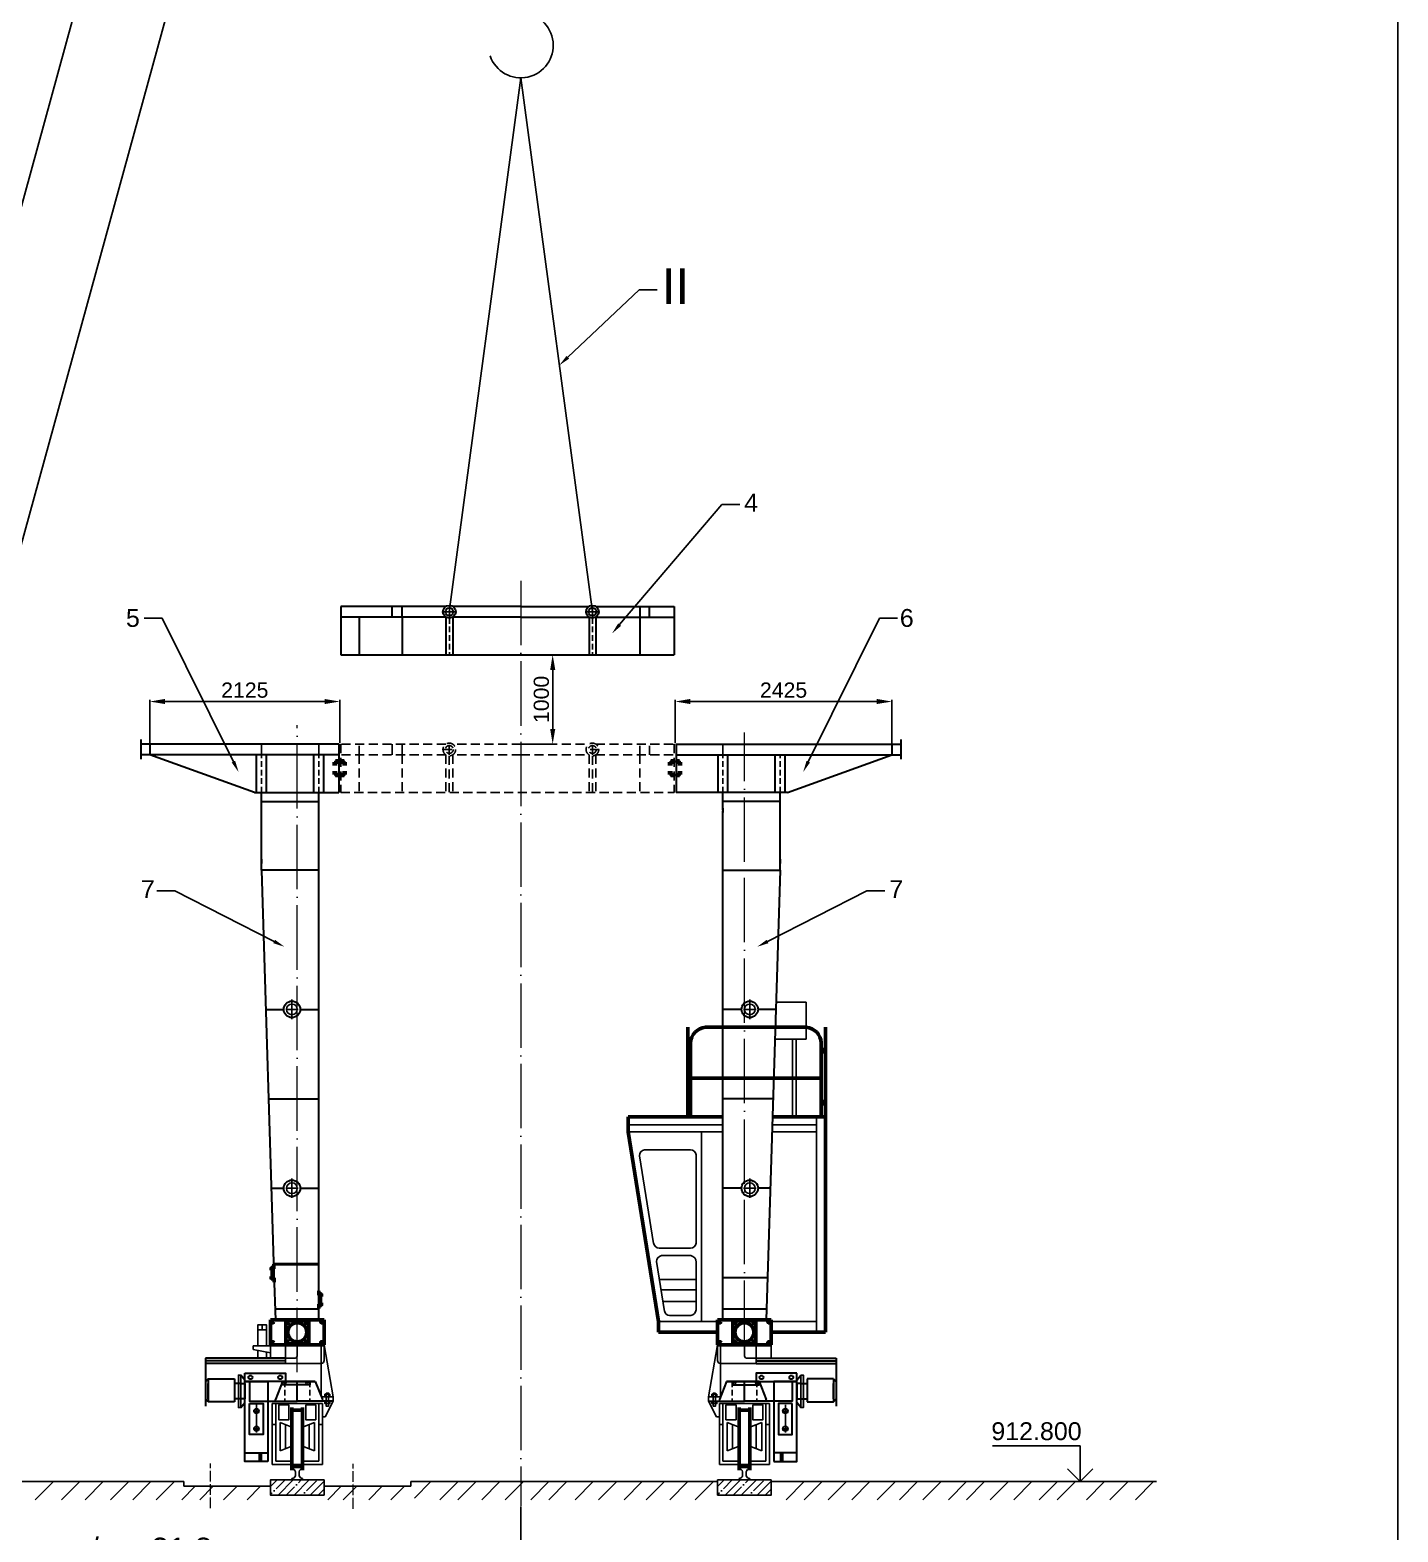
# Model space of a CAD drawing. Header units: millimetres. Extents: x 155577 to 993706, y -295114 to -113927.
# Drawn here: x 729608 to 744904, y -273683 to -256891 of the extents above; entities that cross this region are included whole.
import ezdxf
from ezdxf import colors
from ezdxf.entities.mleader import LeaderData, LeaderLine
from ezdxf.math import Vec2, Vec3

# ---------------------------------------------------------------- set-up
doc = ezdxf.new("R2010")
doc.units = ezdxf.units.MM
for name, pattern in [('ACAD_ISO04W100', [30, 24, -3, 0, -3]), ('штриховая', [19.05, 12.7, -6.35]), ('штриховая2', [9.525, 6.35, -3.175])]:
    doc.linetypes.add(name, pattern=pattern)
doc.layers.add('ось', color=160, linetype='Continuous', lineweight=15)
doc.layers.add('размер', color=84, linetype='Continuous', lineweight=18)
doc.styles.get("Standard").update_dxf_attribs({"font": 'arial.ttf'})
doc.dimstyles.new('ISO-25', dxfattribs={"dimtxt": 170, "dimasz": 170, "dimexe": 20, "dimexo": 10, "dimgap": 40, "dimtad": 1, "dimtxsty": 'Standard', "dimcen": 2.5, "dimadec": 0, "dimazin": 0, "dimtfac": 1, "dimtmove": 0, "dimatfit": 3, "dimfxl": 0, "dimarcsym": 0})

# ---------------------------------------------------------------- blocks, each defined once
blk = doc.blocks.new('стрела ДЭК -50 30 м')
for p, q in [((307292, 19005), (312744, 48506)), ((311398, 46721), (307108, 23514))]:
    blk.add_line(p, q)
blk = doc.blocks.new('A4')
blk.add_line((839385.34, -1948.12), (839385.34, -2235.12))
blk = doc.blocks.new('*D62')
at = {"layer": 'Defpoints', "color": 0, "transparency": 16777216}
for p in [(725096, -273101), (735096, -273390), (725096, -274103)]:
    blk.add_point(p, dxfattribs=at)
at = {"layer": 'размер', "color": 0, "lineweight": -2, "transparency": 16777216}
for p, q in [((725096, -273111), (725096, -274123)), ((735096, -273400), (735096, -274123)), ((734871, -274103), (725321, -274103))]:
    blk.add_line(p, q, dxfattribs=at)
at = {"layer": 'размер', "color": 0, "transparency": 16777216}
for points in [[(725321, -274065), (725321, -274140), (725096, -274103)], [(734871, -274065), (734871, -274140), (735096, -274103)]]:
    blk.add_solid(points, dxfattribs=at)
at = {"layer": 'размер', "color": 0, "transparency": 16777216, "insert": (730096, -273874), "char_height": 170, "attachment_point": 5}
blk.add_mtext('{\\H1.4706x;R=10.0 м    г/п = 21.8 т}', dxfattribs=at)
blk = doc.blocks.new('*D93')
at = {"layer": 'Defpoints', "color": 0, "transparency": 16777216}
for p in [(736821, -264399), (736821, -264875), (739246, -264875)]:
    blk.add_point(p, dxfattribs=at)
at = {"layer": 'размер', "color": 0, "lineweight": -2, "transparency": 16777216}
for p, q in [((736821, -264865), (736821, -264379)), ((739076, -264399), (736991, -264399)), ((739246, -264865), (739246, -264379))]:
    blk.add_line(p, q, dxfattribs=at)
at = {"layer": 'размер', "color": 0, "transparency": 16777216}
for points in [[(736991, -264370), (736991, -264427), (736821, -264399)], [(739076, -264370), (739076, -264427), (739246, -264399)]]:
    blk.add_solid(points, dxfattribs=at)
at = {"layer": 'размер', "color": 0, "transparency": 16777216, "insert": (738034, -264272), "char_height": 170, "attachment_point": 5}
blk.add_mtext('2425', dxfattribs=at)
blk = doc.blocks.new('*D94')
at = {"layer": 'Defpoints', "color": 0, "transparency": 16777216}
for p in [(733071, -264399), (730946, -264875), (733071, -264875)]:
    blk.add_point(p, dxfattribs=at)
at = {"layer": 'размер', "color": 0, "lineweight": -2, "transparency": 16777216}
for p, q in [((730946, -264865), (730946, -264379)), ((731116, -264399), (732901, -264399)), ((733071, -264865), (733071, -264379))]:
    blk.add_line(p, q, dxfattribs=at)
at = {"layer": 'размер', "color": 0, "transparency": 16777216}
for points in [[(731116, -264370), (731116, -264427), (730946, -264399)], [(732901, -264370), (732901, -264427), (733071, -264399)]]:
    blk.add_solid(points, dxfattribs=at)
at = {"layer": 'размер', "color": 0, "transparency": 16777216, "insert": (732009, -264272), "char_height": 170, "attachment_point": 5}
blk.add_mtext('2125', dxfattribs=at)
blk = doc.blocks.new('*D95')
at = {"layer": 'Defpoints', "color": 0, "transparency": 16777216}
for p in [(735096, -263875), (735452, -263875), (735096, -264875)]:
    blk.add_point(p, dxfattribs=at)
at = {"layer": 'размер', "color": 0, "lineweight": -2, "transparency": 16777216}
for p, q in [((735106, -263875), (735472, -263875)), ((735452, -264705), (735452, -264045)), ((735106, -264875), (735472, -264875))]:
    blk.add_line(p, q, dxfattribs=at)
at = {"layer": 'размер', "color": 0, "transparency": 16777216}
for points in [[(735424, -264045), (735481, -264045), (735452, -263875)], [(735424, -264705), (735481, -264705), (735452, -264875)]]:
    blk.add_solid(points, dxfattribs=at)
at = {"layer": 'размер', "color": 0, "transparency": 16777216, "insert": (735326, -264375), "char_height": 170, "attachment_point": 5, "rotation": 90}
blk.add_mtext('1000', dxfattribs=at)
blk = doc.blocks.new('М1')
at = {"lineweight": 30}
for p, q in [((547916, -35398), (546739, -35398)), ((546739, -35398), (546739, -35938)), ((547315, -35518), (547315, -35398)), ((547425, -35518), (547425, -35398)), ((548754, -35398), (547992, -35398)), ((548754, -35398), (549516, -35398)), ((549592, -35398), (550469, -35398)), ((550083, -35398), (550083, -35938)), ((550192, -35518), (550192, -35398)), ((550469, -35398), (550469, -35938)), ((547916, -35518), (546739, -35518)), ((546944, -35518), (546944, -35938)), ((547425, -35518), (547425, -35938)), ((547916, -35518), (547916, -35938)), ((548754, -35518), (547992, -35518)), ((548754, -35518), (547992, -35518)), ((547992, -35518), (547992, -35938)), ((548754, -35518), (549516, -35518)), ((548754, -35518), (549516, -35518)), ((549516, -35518), (549516, -35938)), ((549592, -35518), (550469, -35518)), ((549592, -35518), (549592, -35938)), ((546739, -35938), (550469, -35938)), ((547992, -35938), (547992, -35938))]:
    blk.add_line(p, q, dxfattribs=at)
for p, q in [((547954, -35526), (547954, -35395)), ((547879, -35458), (548029, -35458)), ((549629, -35458), (549479, -35458))]:
    blk.add_line(p, q)
at = {"linetype": 'штриховая2', "ltscale": 10}
for p, q in [((547954, -35529), (547954, -35938)), ((549554, -35529), (549554, -35938))]:
    blk.add_line(p, q, dxfattribs=at)
at = {"lineweight": 30}
for centre, radius in [((547954, -35458), 70.9), ((547954, -35458), 43.5), ((549554, -35458), 70.9), ((549554, -35458), 43.5)]:
    blk.add_circle(centre, radius, dxfattribs=at)
blk = doc.blocks.new('ГАК ДЭКа')
blk.add_line((284780, 30287), (284780, 29857))
blk.add_circle((284780, 30387), 100)
blk.add_arc((284780, 29494), 363, 198.8478, 90)

msp = doc.modelspace()

# ---------------------------------------------------------------- hatches: boundary and pattern name
for points in [[(731937.125, -272292.165), (731966.605, -272292.165), (731966.605, -271929.269), (731937.125, -271929.269)], [(738255.33, -271929.269), (738225.85, -271929.269), (738225.85, -272292.165), (738255.33, -272292.165)]]:
    msp.add_hatch(color=256).paths.add_polyline_path(points)
h = msp.add_hatch()
h.set_pattern_fill('ANSI35', color=256, scale=20, style=0)
h.set_pattern_definition([(45, (467444.1, 2942.89), (-89.80256, 89.80256), []), (45, (467533.91, 2942.89), (-89.80256, 89.80256), [158.75, -31.75, 0, -31.75])])
h.paths.add_polyline_path([(732296.227, -273100.717), (732296.227, -273270.717), (732896.227, -273270.717), (732896.227, -273100.717)])
h = msp.add_hatch()
h.set_pattern_fill('ANSI35', color=256, scale=20, style=0)
h.set_pattern_definition([(45, (472444.1, 2942.89), (-89.80256, 89.80256), []), (45, (472533.91, 2942.89), (-89.80256, 89.80256), [158.75, -31.75, 0, -31.75])])
h.paths.add_polyline_path([(737296.227, -273100.717), (737296.227, -273270.717), (737896.227, -273270.717), (737896.227, -273100.717)])

# ---------------------------------------------------------------- linework, layer by layer
for p, q in [((735096.227, -257425.871), (734296.227, -263394.717)), ((735096.227, -257425.871), (735896.227, -263394.717)), ((735896.227, -263462.807), (735896.227, -263326.627)), ((732196.227, -264994.717), (732196.227, -264874.717)), ((732836.227, -264994.717), (732836.227, -264874.717)), ((733657.776, -264994.717), (733657.776, -264874.717)), ((733767.542, -264994.717), (733767.542, -264874.717)), ((737356.227, -264994.717), (737356.227, -264874.717)), ((733016.227, -265074.717), (733016.227, -265064.717)), ((733016.227, -265064.717), (733016.227, -265074.717)), ((733036.227, -265064.717), (733016.227, -265064.717)), ((733036.227, -265074.717), (733016.227, -265074.717)), ((733101.227, -265064.717), (733041.227, -265064.717)), ((733041.227, -265074.717), (733101.227, -265074.717)), ((733106.227, -265064.717), (733126.227, -265064.717)), ((733106.227, -265074.717), (733126.227, -265074.717)), ((733126.227, -265074.717), (733126.227, -265064.717)), ((733126.227, -265064.717), (733126.227, -265074.717)), ((736766.227, -265074.717), (736766.227, -265064.717)), ((736766.227, -265064.717), (736766.227, -265074.717)), ((736786.227, -265064.717), (736766.227, -265064.717)), ((736786.227, -265074.717), (736766.227, -265074.717)), ((736851.227, -265064.717), (736791.227, -265064.717)), ((736791.227, -265074.717), (736851.227, -265074.717)), ((736856.227, -265064.717), (736876.227, -265064.717)), ((736856.227, -265074.717), (736876.227, -265074.717)), ((736876.227, -265074.717), (736876.227, -265064.717)), ((736876.227, -265064.717), (736876.227, -265074.717)), ((733016.227, -265224.717), (733016.227, -265214.717)), ((733016.227, -265214.717), (733016.227, -265224.717)), ((733036.227, -265214.717), (733016.227, -265214.717)), ((733036.227, -265224.717), (733016.227, -265224.717)), ((733101.227, -265214.717), (733041.227, -265214.717)), ((733041.227, -265224.717), (733101.227, -265224.717)), ((733106.227, -265214.717), (733126.227, -265214.717)), ((733106.227, -265224.717), (733126.227, -265224.717)), ((733126.227, -265224.717), (733126.227, -265214.717)), ((733126.227, -265214.717), (733126.227, -265224.717)), ((736766.227, -265224.717), (736766.227, -265214.717)), ((736766.227, -265214.717), (736766.227, -265224.717)), ((736786.227, -265214.717), (736766.227, -265214.717)), ((736786.227, -265224.717), (736766.227, -265224.717)), ((736851.227, -265214.717), (736791.227, -265214.717)), ((736791.227, -265224.717), (736851.227, -265224.717)), ((736856.227, -265214.717), (736876.227, -265214.717)), ((736856.227, -265224.717), (736876.227, -265224.717)), ((736876.227, -265224.717), (736876.227, -265214.717)), ((736876.227, -265214.717), (736876.227, -265224.717)), ((732136.227, -265414.717), (732256.227, -265414.717)), ((732536.252, -267732.009), (732536.252, -267949.425)), ((732536.252, -267732.009), (732536.252, -267949.425)), ((737656.252, -267732.009), (737656.252, -267949.425)), ((737656.252, -267732.009), (737656.252, -267949.425)), ((738287.132, -267760.717), (737950.601, -267760.717)), ((738287.132, -268174.589), (738287.132, -267760.717)), ((732466.498, -267840.717), (732606.007, -267840.717)), ((737586.498, -267840.717), (737726.007, -267840.717)), ((737937.808, -268174.589), (738287.132, -268174.589)), ((738134.187, -268174.589), (738134.187, -269040.717)), ((738174.105, -268174.589), (738174.105, -269040.717)), ((736296.227, -269130.717), (737356.227, -269130.717)), ((737903.615, -269130.717), (738403.093, -269130.717)), ((738403.093, -271450.717), (738403.093, -269040.717)), ((736296.227, -269210.717), (737356.227, -269210.717)), ((737356.227, -269210.717), (737116.227, -269210.717)), ((737116.227, -269210.717), (737116.227, -271330.717)), ((738403.093, -269210.717), (737901.142, -269210.717)), ((736580.863, -270456.675), (736423.662, -269476.484)), ((736479.171, -269409.781), (736992.145, -269409.781)), ((737055.695, -269467.855), (737055.695, -270452.638)), ((732466.473, -269840.717), (732605.981, -269840.717)), ((732536.227, -269732.009), (732536.227, -269949.425)), ((737586.473, -269840.717), (737725.981, -269840.717)), ((737656.227, -269732.009), (737656.227, -269949.425)), ((736579.763, -270449.816), (736580.863, -270456.675)), ((736643.313, -270510.717), (736993.026, -270510.717)), ((736613.577, -270660.657), (736702.86, -271217.366)), ((736669.085, -270593.954), (736995.956, -270593.954)), ((737055.695, -270656.017), (737055.695, -271200.735)), ((732315.365, -270715.811), (732305.365, -270715.811)), ((732305.365, -270715.811), (732315.365, -270715.811)), ((732305.365, -270735.811), (732305.365, -270715.811)), ((732305.365, -270740.811), (732305.365, -270840.811)), ((732305.365, -270740.811), (732315.365, -270740.811)), ((732305.365, -270845.811), (732305.365, -270865.811)), ((732315.365, -270735.811), (732315.365, -270715.811)), ((732315.365, -270840.811), (732315.365, -270740.811)), ((732315.365, -270865.811), (732315.365, -270845.811)), ((732305.365, -270865.811), (732315.365, -270865.811)), ((732866.227, -271010.717), (732856.227, -271010.717)), ((732856.227, -271010.717), (732856.227, -271030.717)), ((732866.227, -271030.717), (732866.227, -271010.717)), ((736645.492, -270859.661), (737055.695, -270859.661)), ((736663.9, -270974.436), (737055.695, -270974.436)), ((732856.227, -271035.717), (732856.227, -271135.717)), ((732856.227, -271140.717), (732856.227, -271160.717)), ((732856.227, -271160.717), (732866.227, -271160.717)), ((732866.227, -271160.717), (732856.227, -271160.717)), ((732866.227, -271135.717), (732866.227, -271035.717)), ((732866.227, -271140.717), (732866.227, -271160.717)), ((736684.834, -271104.964), (737055.695, -271104.964)), ((736636.227, -271330.717), (737296.227, -271330.717)), ((736757.118, -271262.799), (736995.956, -271262.799)), ((738403.093, -271330.717), (737896.227, -271330.717)), ((732155.111, -271424), (732250.657, -271424)), ((732202.884, -271367.207), (732202.884, -271424)), ((732296.227, -271600.717), (732103.248, -271600.717)), ((732103.248, -271600.717), (732103.248, -271643.945)), ((732103.248, -271643.945), (732296.227, -271680.355)), ((732296.227, -271590.717), (732296.227, -271740.717)), ((732464.278, -271800.717), (732464.278, -271590.717)), ((732596.227, -271590.717), (732596.227, -271716.044)), ((732864.227, -272170.717), (732864.227, -271590.717)), ((732996.227, -272170.717), (732896.227, -271590.717)), ((732896.227, -271590.717), (732896.227, -271765.451)), ((737196.227, -272170.717), (737296.227, -271590.717)), ((737296.227, -271590.717), (737296.227, -271765.451)), ((737328.227, -272170.717), (737328.227, -271590.717)), ((737596.227, -271590.717), (737596.227, -271716.044)), ((737728.177, -271800.717), (737728.177, -271590.717)), ((737896.227, -271590.717), (737896.227, -271740.717)), ((732464.278, -271740.717), (732561.194, -271740.717)), ((732464.278, -271800.717), (732868.363, -271800.717)), ((737728.177, -271800.717), (737324.091, -271800.717)), ((737728.177, -271740.717), (737631.261, -271740.717)), ((732864.227, -272170.717), (732996.227, -272170.717)), ((732996.227, -272220.717), (732996.227, -272170.717)), ((737328.227, -272170.717), (737196.227, -272170.717)), ((737196.227, -272220.717), (737196.227, -272170.717)), ((732102.128, -272331.684), (732174.886, -272331.684)), ((732138.681, -272262.72), (732138.681, -272572.604)), ((732316.227, -272220.717), (732596.227, -272220.717)), ((732316.227, -272930.717), (732316.227, -272247.795)), ((732316.227, -272247.795), (732596.227, -272247.795)), ((732356.227, -272247.795), (732356.227, -272890.717)), ((732536.227, -272320.717), (732536.227, -272950.717)), ((732876.227, -272247.795), (732596.227, -272247.795)), ((732836.227, -272247.795), (732836.227, -272890.717)), ((732876.227, -272220.717), (732876.227, -272200.717)), ((732876.227, -272220.717), (732876.227, -272200.717)), ((732876.227, -272930.717), (732876.227, -272247.795)), ((732996.227, -272220.717), (732908.863, -272397.795)), ((737196.227, -272220.717), (737283.591, -272397.795)), ((737316.227, -272220.717), (737316.227, -272200.717)), ((737316.227, -272220.717), (737316.227, -272200.717)), ((737316.227, -272930.717), (737316.227, -272247.795)), ((737316.227, -272247.795), (737596.227, -272247.795)), ((737356.227, -272247.795), (737356.227, -272890.717)), ((737876.227, -272220.717), (737596.227, -272220.717)), ((737876.227, -272247.795), (737596.227, -272247.795)), ((737656.227, -272320.717), (737656.227, -272950.717)), ((737836.227, -272247.795), (737836.227, -272890.717)), ((737876.227, -272930.717), (737876.227, -272247.795)), ((738090.326, -272331.684), (738017.568, -272331.684)), ((738053.774, -272262.72), (738053.774, -272572.604)), ((732102.128, -272528.686), (732174.886, -272528.686)), ((732316.227, -272480.794), (732356.227, -272480.794)), ((732536.227, -272510.642), (732403.148, -272459.098)), ((732403.148, -272459.098), (732403.148, -272777.191)), ((732463.741, -272482.567), (732463.741, -272753.723)), ((732656.227, -272510.642), (732789.306, -272459.098)), ((732656.227, -272510.642), (732656.227, -272725.647)), ((732728.714, -272482.567), (732728.714, -272753.723)), ((732789.306, -272459.098), (732789.306, -272777.191)), ((732876.227, -272480.794), (732836.227, -272480.794)), ((732908.863, -272397.795), (732876.227, -272397.795)), ((737283.591, -272397.795), (737316.227, -272397.795)), ((737316.227, -272480.794), (737356.227, -272480.794)), ((737536.227, -272510.642), (737403.148, -272459.098)), ((737403.148, -272459.098), (737403.148, -272777.191)), ((737463.741, -272482.567), (737463.741, -272753.723)), ((737536.227, -272510.642), (737536.227, -272725.647)), ((737656.227, -272510.642), (737789.306, -272459.098)), ((737728.714, -272482.567), (737728.714, -272753.723)), ((737789.306, -272459.098), (737789.306, -272777.191)), ((737876.227, -272480.794), (737836.227, -272480.794)), ((738090.326, -272528.686), (738017.568, -272528.686)), ((732536.227, -272725.647), (732403.148, -272777.191)), ((732656.227, -272725.647), (732789.306, -272777.191)), ((737536.227, -272725.647), (737403.148, -272777.191)), ((737656.227, -272725.647), (737789.306, -272777.191)), ((741351.372, -272720.717), (740368.596, -272720.717)), ((741351.372, -273120.717), (741351.372, -272720.717)), ((732316.227, -272930.717), (732876.227, -272930.717)), ((732356.227, -272890.717), (732536.227, -272890.717)), ((732536.227, -272950.717), (732536.227, -272973.111)), ((732576.227, -273010.767), (732576.227, -273056.578)), ((732616.227, -273010.767), (732616.227, -273056.578)), ((732656.227, -272890.717), (732836.227, -272890.717)), ((732656.227, -272950.717), (732656.227, -272973.111)), ((737876.227, -272930.717), (737316.227, -272930.717)), ((737536.227, -272890.717), (737356.227, -272890.717)), ((737536.227, -272950.717), (737536.227, -272973.111)), ((737576.227, -273010.767), (737576.227, -273056.578)), ((737616.227, -273010.767), (737616.227, -273056.578)), ((737836.227, -272890.717), (737656.227, -272890.717)), ((737656.227, -272950.717), (737656.227, -272973.111)), ((741351.372, -273120.717), (741209.951, -272979.296)), ((741351.372, -273120.717), (741492.793, -272979.296)), ((731327.227, -273120.717), (717960.154, -273120.717)), ((729666.46, -273324.364), (729870.107, -273120.717)), ((729960.901, -273324.364), (730164.547, -273120.717)), ((730223.533, -273324.364), (730427.18, -273120.717)), ((730508.678, -273324.364), (730712.325, -273120.717)), ((730508.678, -273324.364), (730712.325, -273120.717)), ((730508.678, -273324.364), (730712.325, -273120.717)), ((730756.301, -273324.364), (730959.947, -273120.717)), ((731018.933, -273324.364), (731222.58, -273120.717)), ((731304.078, -273324.364), (731455.725, -273172.717)), ((731327.227, -273172.717), (731327.227, -273120.717)), ((732296.227, -273172.717), (731327.227, -273172.717)), ((731505.244, -273324.364), (731656.891, -273172.717)), ((731505.244, -273324.364), (731656.891, -273172.717)), ((731772.285, -273324.364), (731923.931, -273172.717)), ((732034.917, -273324.364), (732186.564, -273172.717)), ((732536.227, -273085.717), (732536.227, -273100.717)), ((732536.227, -273100.717), (732656.227, -273100.717)), ((732656.227, -273085.717), (732656.227, -273100.717)), ((732896.227, -273172.717), (733865.227, -273172.717)), ((732936.332, -273324.364), (733087.979, -273172.717)), ((733110.323, -273324.364), (733261.97, -273172.717)), ((733395.468, -273324.364), (733547.115, -273172.717)), ((733395.468, -273324.364), (733547.115, -273172.717)), ((733395.468, -273324.364), (733547.115, -273172.717)), ((733643.091, -273324.364), (733794.738, -273172.717)), ((733865.227, -273172.717), (733865.227, -273120.717)), ((733865.227, -273120.717), (737296.227, -273120.717)), ((733905.723, -273304.364), (734089.37, -273120.717)), ((734190.868, -273324.364), (734394.515, -273120.717)), ((734392.034, -273324.364), (734595.681, -273120.717)), ((734392.034, -273324.364), (734595.681, -273120.717)), ((734659.075, -273324.364), (734862.722, -273120.717)), ((734921.708, -273324.364), (735125.354, -273120.717)), ((735206.852, -273324.364), (735410.499, -273120.717)), ((735408.018, -273324.364), (735611.665, -273120.717)), ((735408.018, -273324.364), (735611.665, -273120.717)), ((735702.526, -273324.364), (735906.173, -273120.717)), ((735965.159, -273324.364), (736168.805, -273120.717)), ((736250.303, -273324.364), (736453.95, -273120.717)), ((736250.303, -273324.364), (736453.95, -273120.717)), ((736250.303, -273324.364), (736453.95, -273120.717)), ((736497.926, -273324.364), (736701.573, -273120.717)), ((736760.559, -273324.364), (736964.205, -273120.717)), ((737045.703, -273324.364), (737249.35, -273120.717)), ((737536.227, -273085.717), (737536.227, -273100.717)), ((737656.227, -273100.717), (737536.227, -273100.717)), ((737656.227, -273085.717), (737656.227, -273100.717)), ((742204.801, -273120.717), (737896.227, -273120.717)), ((738061.687, -273324.364), (738265.334, -273120.717)), ((738262.853, -273324.364), (738466.5, -273120.717)), ((738262.853, -273324.364), (738466.5, -273120.717)), ((738533.992, -273324.364), (738737.638, -273120.717)), ((738796.624, -273324.364), (739000.271, -273120.717)), ((739081.769, -273324.364), (739285.415, -273120.717)), ((739081.769, -273324.364), (739285.415, -273120.717)), ((739081.769, -273324.364), (739285.415, -273120.717)), ((739329.392, -273324.364), (739533.038, -273120.717)), ((739592.024, -273324.364), (739795.671, -273120.717)), ((739877.169, -273324.364), (740080.815, -273120.717)), ((740078.335, -273324.364), (740281.981, -273120.717)), ((740078.335, -273324.364), (740281.981, -273120.717)), ((740345.376, -273324.364), (740549.022, -273120.717)), ((740608.008, -273324.364), (740811.655, -273120.717)), ((740893.153, -273324.364), (741096.799, -273120.717)), ((741094.319, -273324.364), (741297.965, -273120.717)), ((741094.319, -273324.364), (741297.965, -273120.717)), ((741420.782, -273324.364), (741624.429, -273120.717)), ((741683.414, -273324.364), (741887.061, -273120.717)), ((741968.559, -273324.364), (742172.206, -273120.717)), ((741968.559, -273324.364), (742172.206, -273120.717)), ((741968.559, -273324.364), (742172.206, -273120.717))]:
    msp.add_line(p, q)
at = {"lineweight": 30}
for p, q in [((735858.378, -263874.717), (735858.378, -263874.717)), ((730848.227, -264824.717), (730848.227, -265044.717)), ((733061.227, -264874.717), (730848.227, -264874.717)), ((730946.227, -264874.717), (730946.227, -264994.717)), ((733061.227, -264874.717), (733061.227, -265414.717)), ((736831.227, -264874.717), (739344.227, -264874.717)), ((736831.227, -264874.717), (736831.227, -265414.717)), ((739246.227, -264874.717), (739246.227, -264994.717)), ((739344.227, -264824.717), (739344.227, -265044.717)), ((733061.227, -264994.717), (730848.227, -264994.717)), ((732116.227, -265414.717), (730946.227, -264994.717)), ((732141.227, -265414.717), (732141.227, -264994.717)), ((732251.227, -265414.717), (732251.227, -264994.717)), ((732781.227, -265414.717), (732781.227, -264994.717)), ((732891.227, -265414.717), (732891.227, -264994.717)), ((736831.227, -264994.717), (739344.227, -264994.717)), ((737301.227, -265414.717), (737301.227, -264994.717)), ((737411.227, -265414.717), (737411.227, -264994.717)), ((737941.227, -265414.717), (737941.227, -264994.717)), ((738051.227, -265414.717), (738051.227, -264994.717)), ((738076.227, -265414.717), (739246.227, -264994.717)), ((732116.227, -265414.717), (732376.227, -265414.717)), ((732196.227, -266179.717), (732196.227, -265414.717)), ((732251.227, -265414.717), (733061.227, -265414.717)), ((732836.227, -265609.717), (732836.227, -265414.717)), ((737941.227, -265414.717), (736831.227, -265414.717)), ((737356.227, -265609.717), (737356.227, -265414.717)), ((738076.227, -265414.717), (737816.227, -265414.717)), ((737996.227, -266179.717), (737996.227, -265414.717)), ((732196.227, -265514.717), (732376.227, -265514.717)), ((732196.227, -265514.717), (732836.227, -265514.717)), ((732836.227, -271080.717), (732836.227, -265619.717)), ((737996.227, -265514.717), (737356.227, -265514.717)), ((737356.227, -271310.717), (737356.227, -265619.717)), ((737996.227, -265514.717), (737816.227, -265514.717)), ((732196.227, -266284.717), (732196.227, -266189.717)), ((732836.227, -266284.717), (732196.227, -266284.717)), ((732376.227, -266284.717), (732196.227, -266284.717)), ((732196.227, -266284.717), (732335.365, -270785.811)), ((737356.227, -266284.717), (737996.227, -266284.717)), ((737996.227, -266284.717), (737840.864, -271310.717)), ((737996.227, -266284.717), (737996.227, -266189.717)), ((732244.326, -267840.717), (732444.058, -267840.717)), ((732628.422, -267840.717), (732836.227, -267840.717)), ((737564.033, -267840.717), (737356.227, -267840.717)), ((737948.128, -267840.717), (737748.397, -267840.717)), ((732275.238, -268840.717), (732376.227, -268840.717)), ((732275.238, -268840.717), (732836.227, -268840.717)), ((732275.238, -268840.717), (732376.227, -268840.717)), ((732275.238, -268840.717), (732836.227, -268840.717)), ((737716.227, -268840.717), (737356.227, -268840.717)), ((737716.227, -268840.717), (737356.227, -268840.717)), ((737917.216, -268840.717), (737596.227, -268840.717)), ((737917.216, -268840.717), (737596.227, -268840.717)), ((732306.15, -269840.717), (732444.058, -269840.717)), ((732306.15, -269840.717), (732444.058, -269840.717)), ((732628.422, -269840.717), (732836.227, -269840.717)), ((732628.422, -269840.717), (732836.227, -269840.717)), ((737564.033, -269840.717), (737356.227, -269840.717)), ((737564.033, -269840.717), (737356.227, -269840.717)), ((737886.305, -269840.717), (737748.397, -269840.717)), ((737886.305, -269840.717), (737748.397, -269840.717)), ((732335.674, -270795.811), (732351.59, -271310.717)), ((732376.227, -270690.717), (732476.227, -270690.717)), ((737855.393, -270840.717), (737356.227, -270840.717)), ((732836.227, -271310.717), (732836.227, -271090.717)), ((732836.227, -271190.717), (732347.881, -271190.717)), ((732836.227, -271190.717), (732347.881, -271190.717)), ((737844.573, -271190.717), (737356.227, -271190.717)), ((732464.278, -271740.717), (731569.227, -271740.717)), ((731569.227, -271740.717), (731569.227, -272278.733)), ((732464.278, -271770.717), (731569.227, -271770.717)), ((732464.278, -271800.717), (731569.227, -271800.717)), ((737728.177, -271740.717), (738623.227, -271740.717)), ((737728.177, -271770.717), (738623.227, -271770.717)), ((737728.177, -271800.717), (738623.227, -271800.717)), ((738623.227, -271740.717), (738623.227, -272278.733)), ((731599.337, -271971.775), (731569.227, -272005.043)), ((731599.337, -271971.775), (731599.337, -272226.691)), ((731599.337, -271971.775), (731894.085, -271971.775)), ((731599.337, -272196.565), (731599.337, -272024.87)), ((731599.337, -272024.87), (731599.337, -272057.481)), ((731894.085, -271971.775), (731894.085, -272226.691)), ((731966.605, -272024.87), (731894.085, -272024.87)), ((732011.134, -271986.666), (731966.605, -271929.269)), ((732431.721, -272000.717), (732351.721, -272200.717)), ((732431.721, -272000.717), (732796.227, -272000.717)), ((732796.227, -272000.717), (732596.227, -272000.717)), ((732796.227, -272000.717), (732876.227, -272200.717)), ((737396.227, -272000.717), (737316.227, -272200.717)), ((737396.227, -272000.717), (737596.227, -272000.717)), ((737760.733, -272000.717), (737396.227, -272000.717)), ((737760.733, -272000.717), (737840.733, -272200.717)), ((738181.321, -271986.666), (738225.85, -271929.269)), ((738225.85, -272024.87), (738298.37, -272024.87)), ((738593.117, -271971.775), (738298.37, -271971.775)), ((738298.37, -271971.775), (738298.37, -272226.691)), ((738593.117, -271971.775), (738623.227, -272005.043)), ((738593.117, -271971.775), (738593.117, -272226.691)), ((738593.117, -272196.565), (738593.117, -272024.87)), ((738593.117, -272024.87), (738593.117, -272057.481)), ((731569.227, -272058.138), (731569.227, -272163.297)), ((731599.337, -272226.691), (731569.227, -272193.423)), ((731966.605, -272196.565), (731894.085, -272196.565)), ((738225.85, -272196.565), (738298.37, -272196.565)), ((738593.117, -272226.691), (738623.227, -272193.423)), ((738623.227, -272058.138), (738623.227, -272163.297)), ((731894.085, -272226.691), (731599.337, -272226.691)), ((731966.605, -272292.165), (732011.134, -272234.768)), ((732351.721, -272220.717), (732351.721, -272200.717)), ((732351.721, -272220.717), (732351.721, -272200.717)), ((732996.227, -272220.717), (732596.227, -272220.717)), ((737196.227, -272220.717), (737596.227, -272220.717)), ((737840.733, -272220.717), (737840.733, -272200.717)), ((737840.733, -272220.717), (737840.733, -272200.717)), ((738225.85, -272292.165), (738181.321, -272234.768)), ((738298.37, -272226.691), (738593.117, -272226.691)), ((732011.134, -272797.466), (732266.227, -272797.466)), ((732171.243, -272797.466), (732171.243, -272893.839)), ((732192.111, -272797.466), (732192.111, -272893.839)), ((738181.321, -272797.466), (737926.227, -272797.466)), ((738000.344, -272797.466), (738000.344, -272893.839)), ((738021.211, -272797.466), (738021.211, -272893.839))]:
    msp.add_line(p, q, dxfattribs=at)
at = {"linetype": 'штриховая', "ltscale": 8}
for p, q in [((734258.378, -264874.717), (733081.227, -264874.717)), ((733081.227, -264874.717), (733081.227, -265414.717)), ((733286.36, -264994.717), (733286.36, -264874.717)), ((734221.287, -264934.717), (734371.168, -264934.717)), ((734296.227, -264994.717), (734296.227, -264863.777)), ((735096.227, -264874.717), (734334.077, -264874.717)), ((735096.227, -264874.717), (735858.378, -264874.717)), ((735971.168, -264934.717), (735821.287, -264934.717)), ((735896.227, -264994.717), (735896.227, -264858.537)), ((735934.077, -264874.717), (736811.227, -264874.717)), ((736424.913, -264994.717), (736424.913, -264874.717)), ((736534.678, -264994.717), (736534.678, -264874.717)), ((736811.227, -264874.717), (736811.227, -265414.717)), ((734258.378, -264994.717), (733081.227, -264994.717)), ((733286.36, -264994.717), (733286.36, -265414.717)), ((733767.542, -264994.717), (733767.542, -265414.717)), ((734258.378, -264994.717), (734258.378, -265414.717)), ((734296.227, -265005.658), (734296.227, -265414.717)), ((735096.227, -264994.717), (734334.077, -264994.717)), ((735096.227, -264994.717), (734334.077, -264994.717)), ((734334.077, -264994.717), (734334.077, -265414.717)), ((735096.227, -264994.717), (735858.378, -264994.717)), ((735096.227, -264994.717), (735858.378, -264994.717)), ((735858.378, -264994.717), (735858.378, -265414.717)), ((735896.227, -265005.658), (735896.227, -265414.717)), ((735934.077, -264994.717), (736811.227, -264994.717)), ((735934.077, -264994.717), (735934.077, -265414.717)), ((736424.913, -264994.717), (736424.913, -265414.717)), ((733081.227, -265414.717), (736811.227, -265414.717)), ((734334.077, -265414.717), (734334.077, -265414.717)), ((735858.378, -265414.717), (735858.378, -265414.717))]:
    msp.add_line(p, q, dxfattribs=at)
at = {"linetype": 'штриховая2', "ltscale": 10}
for p, q in [((732196.227, -265414.717), (732196.227, -264994.717)), ((732836.227, -265414.717), (732836.227, -264994.717)), ((737356.227, -265414.717), (737356.227, -264994.717)), ((737996.227, -265414.717), (737996.227, -264994.717)), ((732457.911, -272000.717), (732457.911, -272220.717)), ((732734.543, -272000.717), (732734.543, -272220.717)), ((737457.911, -272000.717), (737457.911, -272220.717)), ((737734.543, -272000.717), (737734.543, -272220.717))]:
    msp.add_line(p, q, dxfattribs=at)
at = {"lineweight": 50}
for p, q in [((733041.227, -265094.717), (732991.227, -265094.717)), ((733041.227, -265044.717), (733041.227, -265094.717)), ((733101.227, -265044.717), (733101.227, -265094.717)), ((733101.227, -265094.717), (733151.227, -265094.717)), ((736791.227, -265094.717), (736741.227, -265094.717)), ((736791.227, -265044.717), (736791.227, -265094.717)), ((736851.227, -265044.717), (736851.227, -265094.717)), ((736851.227, -265094.717), (736901.227, -265094.717)), ((733041.227, -265194.717), (732991.227, -265194.717)), ((733041.227, -265244.717), (733041.227, -265194.717)), ((733101.227, -265244.717), (733101.227, -265194.717)), ((733101.227, -265194.717), (733151.227, -265194.717)), ((736791.227, -265194.717), (736741.227, -265194.717)), ((736791.227, -265244.717), (736791.227, -265194.717)), ((736851.227, -265244.717), (736851.227, -265194.717)), ((736851.227, -265194.717), (736901.227, -265194.717)), ((732846.227, -265609.717), (732826.227, -265609.717)), ((732846.227, -265619.717), (732826.227, -265619.717)), ((737346.227, -265609.717), (737366.227, -265609.717)), ((737346.227, -265619.717), (737366.227, -265619.717)), ((732206.227, -266179.717), (732186.227, -266179.717)), ((732206.227, -266189.717), (732186.227, -266189.717)), ((737986.227, -266179.717), (738006.227, -266179.717)), ((737986.227, -266189.717), (738006.227, -266189.717)), ((736962.145, -269040.717), (736962.145, -268040.717)), ((738287.132, -268040.717), (737161.259, -268040.717)), ((738504.434, -269040.717), (738504.434, -268040.717)), ((736962.145, -268288.624), (736992.145, -268288.624)), ((736962.145, -268316.505), (736992.145, -268316.505)), ((736992.145, -269040.717), (736992.145, -268215.625)), ((738456.245, -269040.717), (738456.245, -268215.625)), ((738456.245, -268288.624), (738504.434, -268288.624)), ((738456.245, -268316.505), (738504.434, -268316.505)), ((736992.145, -268609.333), (738456.245, -268609.333)), ((736962.145, -268869.38), (736992.145, -268869.38)), ((736962.145, -268897.261), (736992.145, -268897.261)), ((738456.245, -268869.38), (738504.434, -268869.38)), ((738456.245, -268897.261), (738504.434, -268897.261)), ((736296.227, -269040.717), (737356.227, -269040.717)), ((736296.227, -269040.717), (736296.227, -269210.717)), ((737906.397, -269040.717), (738504.434, -269040.717)), ((738504.434, -271450.717), (738504.434, -269040.717)), ((736636.227, -271330.717), (736296.227, -269210.717)), ((732296.227, -271310.717), (732896.227, -271310.717)), ((732296.227, -271310.717), (732296.227, -271590.717)), ((732896.227, -271310.717), (732896.227, -271590.717)), ((736636.227, -271450.717), (736636.227, -271330.717)), ((737896.227, -271310.717), (737296.227, -271310.717)), ((737296.227, -271310.717), (737296.227, -271590.717)), ((737896.227, -271310.717), (737896.227, -271590.717)), ((737296.227, -271450.717), (736636.227, -271450.717)), ((738504.434, -271450.717), (737896.227, -271450.717)), ((732296.227, -271590.717), (732896.227, -271590.717)), ((737896.227, -271590.717), (737296.227, -271590.717)), ((737896.227, -271590.717), (737296.227, -271590.717)), ((732536.248, -272291.862), (732535.745, -272991.962)), ((732536.227, -272320.717), (732656.227, -272320.717)), ((732656.248, -272291.862), (732655.745, -272991.962)), ((737536.206, -272291.862), (737536.71, -272991.962)), ((737656.227, -272320.717), (737536.227, -272320.717)), ((737656.206, -272291.862), (737656.71, -272991.962)), ((732655.774, -272950.76), (732536.227, -272950.717)), ((737536.68, -272950.76), (737656.227, -272950.717))]:
    msp.add_line(p, q, dxfattribs=at)
at = {"lineweight": 40}
for p, q in [((732333.974, -270740.811), (732285.365, -270740.811)), ((732337.065, -270840.811), (732285.365, -270840.811)), ((732345.365, -270785.811), (732325.365, -270785.811)), ((732325.365, -270785.811), (732345.365, -270785.811)), ((732345.365, -270795.811), (732325.365, -270795.811)), ((732325.365, -270795.811), (732345.365, -270795.811)), ((732836.227, -270690.717), (732332.425, -270690.717)), ((732836.227, -270690.717), (732332.425, -270690.717)), ((732846.227, -271080.717), (732826.227, -271080.717)), ((732846.227, -271090.717), (732826.227, -271090.717)), ((732836.227, -271035.717), (732886.227, -271035.717)), ((732836.227, -271135.717), (732886.227, -271135.717))]:
    msp.add_line(p, q, dxfattribs=at)
at = {"lineweight": 53}
for p, q in [((732332.425, -270690.717), (732333.974, -270740.811)), ((732338.61, -270890.811), (732337.065, -270840.811)), ((732836.227, -270985.717), (732836.227, -271035.717)), ((732836.227, -271185.717), (732836.227, -271135.717))]:
    msp.add_line(p, q, dxfattribs=at)
for points in [[(733023.241, -265057.782), (733023.241, -265081.652), (733036.227, -265081.652), (733036.227, -265057.782)], [(733036.227, -265052.183), (733036.227, -265087.252), (733041.227, -265087.252), (733041.227, -265052.183)], [(733106.227, -265052.183), (733106.227, -265087.252), (733101.227, -265087.252), (733101.227, -265052.183)], [(733119.214, -265057.782), (733119.214, -265081.652), (733106.227, -265081.652), (733106.227, -265057.782)], [(736773.241, -265057.782), (736773.241, -265081.652), (736786.227, -265081.652), (736786.227, -265057.782)], [(736786.227, -265052.183), (736786.227, -265087.252), (736791.227, -265087.252), (736791.227, -265052.183)], [(736856.227, -265052.183), (736856.227, -265087.252), (736851.227, -265087.252), (736851.227, -265052.183)], [(736869.214, -265057.782), (736869.214, -265081.652), (736856.227, -265081.652), (736856.227, -265057.782)], [(733023.241, -265207.782), (733023.241, -265231.652), (733036.227, -265231.652), (733036.227, -265207.782)], [(733036.227, -265202.183), (733036.227, -265237.252), (733041.227, -265237.252), (733041.227, -265202.183)], [(733106.227, -265202.183), (733106.227, -265237.252), (733101.227, -265237.252), (733101.227, -265202.183)], [(733119.214, -265207.782), (733119.214, -265231.652), (733106.227, -265231.652), (733106.227, -265207.782)], [(736773.241, -265207.782), (736773.241, -265231.652), (736786.227, -265231.652), (736786.227, -265207.782)], [(736786.227, -265202.183), (736786.227, -265237.252), (736791.227, -265237.252), (736791.227, -265202.183)], [(736856.227, -265202.183), (736856.227, -265237.252), (736851.227, -265237.252), (736851.227, -265202.183)], [(736869.214, -265207.782), (736869.214, -265231.652), (736856.227, -265231.652), (736856.227, -265207.782)], [(732292.83, -270735.811), (732327.899, -270735.811), (732327.899, -270740.811), (732292.83, -270740.811)], [(732292.83, -270845.811), (732327.899, -270845.811), (732327.899, -270840.811), (732292.83, -270840.811)], [(732298.43, -270722.825), (732322.3, -270722.825), (732322.3, -270735.811), (732298.43, -270735.811)], [(732298.43, -270858.797), (732322.3, -270858.797), (732322.3, -270845.811), (732298.43, -270845.811)], [(732873.162, -271017.731), (732849.292, -271017.731), (732849.292, -271030.717), (732873.162, -271030.717)], [(732878.762, -271030.717), (732843.693, -271030.717), (732843.693, -271035.717), (732878.762, -271035.717)], [(732878.762, -271140.717), (732843.693, -271140.717), (732843.693, -271135.717), (732878.762, -271135.717)], [(732873.162, -271153.704), (732849.292, -271153.704), (732849.292, -271140.717), (732873.162, -271140.717)], [(731966.605, -271929.269), (731937.125, -271929.269), (731937.125, -272292.165), (731966.605, -272292.165)], [(738225.85, -271929.269), (738255.33, -271929.269), (738255.33, -272292.165), (738225.85, -272292.165)], [(732904.439, -272143.177), (732959.52, -272143.177), (732959.52, -272170.717), (732904.439, -272170.717)], [(732918.368, -272131.07), (732945.591, -272131.07), (732945.591, -272276.44), (732918.368, -272276.44)], [(737288.016, -272143.177), (737232.935, -272143.177), (737232.935, -272170.717), (737288.016, -272170.717)], [(737274.087, -272131.07), (737246.864, -272131.07), (737246.864, -272276.44), (737274.087, -272276.44)], [(732502.365, -272263.34), (732389.113, -272263.34), (732389.113, -272428.368), (732502.365, -272428.368)], [(732690.089, -272263.34), (732803.342, -272263.34), (732803.342, -272428.368), (732690.089, -272428.368)], [(732904.439, -272220.717), (732959.52, -272220.717), (732959.52, -272248.257), (732904.439, -272248.257)], [(737288.016, -272220.717), (737232.935, -272220.717), (737232.935, -272248.257), (737288.016, -272248.257)], [(737502.365, -272263.34), (737389.113, -272263.34), (737389.113, -272428.368), (737502.365, -272428.368)], [(737690.089, -272263.34), (737803.342, -272263.34), (737803.342, -272428.368), (737690.089, -272428.368)], [(732896.227, -273100.717), (732296.227, -273100.717), (732296.227, -273270.717), (732896.227, -273270.717)], [(737896.227, -273100.717), (737296.227, -273100.717), (737296.227, -273270.717), (737896.227, -273270.717)]]:
    msp.add_lwpolyline(points, close=True)
at = {"lineweight": 50}
for points in [[(732468.29, -271322.832), (732724.165, -271322.832), (732724.165, -271578.602), (732468.29, -271578.602)], [(737724.165, -271322.832), (737468.29, -271322.832), (737468.29, -271578.602), (737724.165, -271578.602)]]:
    msp.add_lwpolyline(points, close=True, dxfattribs=at)
for points in [[(732155.111, -271600.717), (732155.111, -271367.207), (732250.657, -271367.207), (732250.657, -271600.717)], [(732250.657, -271671.757), (732250.657, -271740.717), (732155.111, -271740.717), (732155.111, -271653.73)], [(731966.605, -272292.165), (731966.605, -271929.269)], [(732011.134, -271986.666), (732011.134, -272292.165)], [(738181.321, -271986.666), (738181.321, -272292.165)], [(738225.85, -272292.165), (738225.85, -271929.269)]]:
    msp.add_lwpolyline(points)
at = {"lineweight": 30}
for points in [[(731966.605, -272024.87), (732011.134, -272024.87), (732011.134, -272196.565), (731966.605, -272196.565)], [(738225.85, -272024.87), (738181.321, -272024.87), (738181.321, -272196.565), (738225.85, -272196.565)]]:
    msp.add_lwpolyline(points, dxfattribs=at)
for points in [[(732011.134, -271906.058), (732464.315, -271906.058), (732464.315, -272000.717), (732011.134, -272000.717)], [(732266.227, -272893.839), (732011.134, -272893.839), (732011.134, -272000.717), (732266.227, -272000.717)], [(732596.227, -272000.717), (732061.134, -272000.717), (732061.134, -272220.717), (732596.227, -272220.717)], [(732431.721, -272000.717), (732734.543, -272000.717), (732734.543, -272039.654), (732431.721, -272039.654)], [(737760.733, -272000.717), (737457.911, -272000.717), (737457.911, -272039.654), (737760.733, -272039.654)], [(737596.227, -272000.717), (738131.321, -272000.717), (738131.321, -272220.717), (737596.227, -272220.717)], [(738181.321, -271906.058), (737728.139, -271906.058), (737728.139, -272000.717), (738181.321, -272000.717)], [(737926.227, -272893.839), (738181.321, -272893.839), (738181.321, -272000.717), (737926.227, -272000.717)], [(732061.132, -272248.38), (732216.229, -272248.38), (732216.229, -272591.825), (732061.132, -272591.825)], [(738131.322, -272248.38), (737976.226, -272248.38), (737976.226, -272591.825), (738131.322, -272591.825)]]:
    msp.add_lwpolyline(points, close=True, dxfattribs=at)
at = {"linetype": 'штриховая', "ltscale": 8}
for centre, radius in [((734296.227, -264934.717), 70.941), ((734296.227, -264934.717), 43.459), ((735896.227, -264934.717), 70.941), ((735896.227, -264934.717), 43.459)]:
    msp.add_circle(centre, radius, dxfattribs=at)
at = {"lineweight": 30}
for centre, radius in [((732536.252, -267840.717), 92.194), ((737656.202, -267840.717), 92.194), ((732536.252, -269840.717), 92.194), ((737656.202, -269840.717), 92.194), ((732072.208, -271954.888), 21.568), ((732405.628, -271954.888), 21.568), ((737786.826, -271954.888), 21.568), ((738120.246, -271954.888), 21.568), ((732138.681, -272331.684), 26.535), ((738053.774, -272331.684), 26.535), ((732138.681, -272528.686), 26.535), ((738053.774, -272528.686), 26.535)]:
    msp.add_circle(centre, radius, dxfattribs=at)
for centre, radius in [((732536.227, -267840.717), 60), ((737656.227, -267840.717), 60), ((732536.227, -269840.717), 60), ((737656.227, -269840.717), 60), ((732457.911, -272018.493), 12.621), ((732704.533, -272018.493), 12.621), ((737487.922, -272018.493), 12.621), ((737734.543, -272018.493), 12.621)]:
    msp.add_circle(centre, radius)
at = {"lineweight": 50}
for centre, radius in [((732324.489, -271335.448), 10.358), ((732491.612, -271342.584), 10.358), ((732596.227, -271450.717), 106.456), ((732700.842, -271342.584), 10.358), ((732867.966, -271335.448), 10.358), ((737324.489, -271335.448), 10.358), ((737491.612, -271342.584), 10.358), ((737596.227, -271450.717), 106.456), ((737700.842, -271342.584), 10.358), ((737867.966, -271335.448), 10.358), ((732324.489, -271565.987), 10.358), ((732491.612, -271558.851), 10.358), ((732700.842, -271558.851), 10.358), ((732867.966, -271565.987), 10.358), ((737324.489, -271565.987), 10.358), ((737491.612, -271558.851), 10.358), ((737700.842, -271558.851), 10.358), ((737867.966, -271565.987), 10.358)]:
    msp.add_circle(centre, radius, dxfattribs=at)
for centre, start, end in [((737178.06, -268226.171), 95.1767424, 176.7533125), ((738270.331, -268226.171), 3.2466875, 84.8232576)]:
    msp.add_arc(centre, 186.214, start, end, dxfattribs=at)
for centre, radius, start, end in [((736491.912, -269476.832), 68.251, 100.7594211, 179.7077787), ((736993.026, -269472.626), 62.851, 4.3535356, 90.8029395), ((736647.806, -270442.421), 68.444, 186.2026332, 266.2360537), ((736993.026, -270447.867), 62.851, 269.1970605, 355.6464644), ((736681.826, -270661.005), 68.251, 100.7594211, 179.7077787), ((736987.601, -270661.778), 68.337, 355.1639543, 82.9774814), ((736758.529, -271205.999), 56.817, 186.6822384, 271.4224475), ((736987.601, -271194.974), 68.337, 277.0225186, 355.1639543), ((732563.887, -271707.334), 33.492, 265.3865224, 344.9252541), ((732859.923, -271765.408), 36.304, 283.4427096, 359.9326595), ((737332.531, -271765.408), 36.304, 180.0673405, 256.5572904), ((737628.567, -271707.334), 33.492, 195.0747459, 274.6134776), ((732525.031, -273025.077), 53.159, 15.6172059, 77.8413216), ((732667.424, -273025.077), 53.159, 102.1586784, 164.3827941), ((737525.031, -273025.077), 53.159, 15.6172059, 77.8413216), ((737667.424, -273025.077), 53.159, 102.1586784, 164.3827941), ((732532.052, -273037.963), 47.937, 274.9963566, 337.1497727), ((732660.402, -273037.963), 47.937, 202.8502273, 265.0036434), ((737532.052, -273037.963), 47.937, 274.9963566, 337.1497727), ((737660.402, -273037.963), 47.937, 202.8502273, 265.0036434)]:
    msp.add_arc(centre, radius, start, end)
at = {"layer": 'ось', "linetype": 'ACAD_ISO04W100', "ltscale": 30}
for p, q in [((735096.227, -263049.18), (735096.227, -273390.059)), ((732596.227, -271897.202), (732596.227, -264663.679)), ((737596.227, -271590.717), (737596.227, -264745.796))]:
    msp.add_line(p, q, dxfattribs=at)
at = {"layer": 'ось', "linetype": 'ACAD_ISO04W100', "ltscale": 5}
for p, q in [((731627.227, -273418.554), (731627.227, -272918.152)), ((733221.227, -273422.919), (733221.227, -272922.516))]:
    msp.add_line(p, q, dxfattribs=at)

# ---------------------------------------------------------------- block references
at = {"color": 4, "xscale": 148.5, "yscale": 148.5, "zscale": 148.5}
msp.add_blockref('A4', (-123903818.799, 49729.164), dxfattribs=at)
at = {"rotation": 355.1033367012197}
msp.add_blockref('стрела ДЭК -50 30 м', (419353.505, -263942.077), dxfattribs=at)
for name, p in [('ГАК ДЭКа', (450316.147, -286556.7)), ('М1', (186342.39, -227937.149))]:
    msp.add_blockref(name, p)

# ---------------------------------------------------------------- texts
at = {"insert": (740357.372, -272456.654), "char_height": 200, "width": 663.51782, "attachment_point": 1}
msp.add_mtext('912.800', dxfattribs=at)

# ---------------------------------------------------------------- dimensions: what is measured, and where the dimension line sits
at = {"layer": 'размер'}
dim = msp.add_linear_dim(base=(735452.396, -263874.717), p1=(735096.227, -264874.717), p2=(735096.227, -263874.717), angle=90, dimstyle='ISO-25', dxfattribs=at)
dim.commit()
dim.dimension.update_dxf_attribs({"geometry": '*D95', "text_midpoint": (735452.396, -264374.717), "dimtype": 160})
for base, p1, p2, picture, middle in [((733071.227, -264398.566), (730946.227, -264874.717), (733071.227, -264875.213), '*D94', (732008.727, -264271.768)), ((736821.227, -264398.566), (739246.227, -264874.717), (736821.227, -264874.717), '*D93', (738033.727, -264271.768))]:
    dim = msp.add_linear_dim(base=base, p1=p1, p2=p2, dimstyle='ISO-25', dxfattribs=at)
    dim.commit()
    dim.dimension.update_dxf_attribs({"geometry": picture, "text_midpoint": middle})
dim = msp.add_linear_dim(base=(725096.227, -274102.874), p1=(735096.227, -273390.059), p2=(725096.227, -273100.717), text='{\\H1.4706x;R=10.0 м    г/п = 21.8 т}', dimstyle='ISO-25', override={"dimasz": 225, "dimgap": 100}, dxfattribs=at)
dim.commit()
dim.dimension.update_dxf_attribs({"geometry": '*D62', "text_midpoint": (730096.227, -274102.874), "dimtype": 160})

# ---------------------------------------------------------------- leaders
ml = msp.add_multileader_mtext('Standard')
ml.set_content('II', color=256)
ml.set_leader_properties()
ml.build(insert=Vec2(0, 0))
ml.multileader.update_dxf_attribs({"dogleg_length": 200, "arrow_head_size": 130})
ctx = ml.context
ctx.base_point, ctx.char_height, ctx.arrow_head_size, ctx.landing_gap_size, ctx.plane_origin = Vec3(736620.06, -259795.764), 400, 130, 50, Vec3(735526.926, -260639.341)
notes = []
notes.append((ctx, [(0, (1, 1, 0), (736420.06, -259795.764), (1, 0), 200, [(0, [(735526.926, -260639.341)], 0, [])])]))
ctx.mtext.insert, ctx.mtext.width, ctx.mtext.flow_direction = Vec3(736670.06, -259555.764), 138.27447, 5
ml = msp.add_multileader_mtext('Standard', dxfattribs=at)
ml.set_content('4', color=256)
ml.set_leader_properties()
ml.build(insert=Vec2(0, 0))
ml.multileader.update_dxf_attribs({"dogleg_length": 200, "arrow_head_size": 130})
ctx = ml.context
ctx.base_point, ctx.char_height, ctx.arrow_head_size, ctx.landing_gap_size, ctx.plane_origin = Vec3(737543.427, -262196.344), 200, 130, 50, Vec3(736124.438, -263401.217)
notes.append((ctx, [(0, (1, 1, 0), (737343.427, -262196.344), (1, 0), 200, [(0, [(736116.662, -263637.604)], 0, [])])]))
ctx.mtext.insert, ctx.mtext.flow_direction = Vec3(737593.427, -262076.344), 5
ml = msp.add_multileader_mtext('Standard', dxfattribs=at)
ml.set_content('5', color=256)
ml.set_leader_properties()
ml.build(insert=Vec2(0, 0))
ml.multileader.update_dxf_attribs({"dogleg_length": 200, "arrow_head_size": 130})
ctx = ml.context
ctx.base_point, ctx.char_height, ctx.arrow_head_size, ctx.landing_gap_size, ctx.plane_origin = Vec3(730652.783, -263465.797), 200, 130, 50, Vec3(731947.641, -264951.325)
ctx.text_align_type = 2
notes.append((ctx, [(1, (1, 1, 0), (731085.389, -263465.797), (-1, 0), 200, [(0, [(731939.865, -265187.712)], 0, [])])]))
ctx.mtext.insert, ctx.mtext.alignment, ctx.mtext.flow_direction = Vec3(730835.389, -263364.092), 3, 5
ml = msp.add_multileader_mtext('Standard', dxfattribs=at)
ml.set_content('6', color=256)
ml.set_leader_properties()
ml.build(insert=Vec2(0, 0))
ml.multileader.update_dxf_attribs({"dogleg_length": 200, "arrow_head_size": 130})
ctx = ml.context
ctx.base_point, ctx.char_height, ctx.arrow_head_size, ctx.landing_gap_size, ctx.plane_origin = Vec3(739307.066, -263465.797), 200, 130, 50, Vec3(738244.814, -264951.325)
ctx.text_align_type = 2
notes.append((ctx, [(1, (1, 1, 0), (739107.066, -263465.797), (1, 0), 200, [(0, [(738252.589, -265187.712)], 0, [])])]))
ctx.mtext.insert, ctx.mtext.alignment, ctx.mtext.flow_direction = Vec3(739489.126, -263364.092), 3, 5
ml = msp.add_multileader_mtext('Standard', dxfattribs=at)
ml.set_content('7', color=256)
ml.set_leader_properties()
ml.build(insert=Vec2(0, 0))
ml.multileader.update_dxf_attribs({"dogleg_length": 200, "arrow_head_size": 130})
ctx = ml.context
ctx.base_point, ctx.char_height, ctx.arrow_head_size, ctx.landing_gap_size, ctx.plane_origin = Vec3(730797.098, -266516.638), 200, 130, 50, Vec3(732445.556, -266904.418)
notes.append((ctx, [(0, (1, 1, 0), (731226.566, -266516.638), (-1, 0), 200, [(0, [(732453.331, -267140.805)], 0, [])])]))
ctx.mtext.insert, ctx.mtext.flow_direction = Vec3(730847.098, -266396.638), 5
ml = msp.add_multileader_mtext('Standard', dxfattribs=at)
ml.set_content('7', color=256)
ml.set_leader_properties()
ml.build(insert=Vec2(0, 0))
ml.multileader.update_dxf_attribs({"dogleg_length": 200, "arrow_head_size": 130})
ctx = ml.context
ctx.base_point, ctx.char_height, ctx.arrow_head_size, ctx.landing_gap_size, ctx.plane_origin = Vec3(739165.888, -266516.638), 200, 130, 50, Vec3(737746.899, -266904.418)
notes.append((ctx, [(0, (1, 1, 0), (738965.888, -266516.638), (1, 0), 200, [(0, [(737739.123, -267140.805)], 0, [])])]))
ctx.mtext.insert, ctx.mtext.flow_direction = Vec3(739215.888, -266396.638), 5
for ctx, leaders in notes:
    for number, flags, end, landing, length, lines in leaders:
        leader = LeaderData()
        leader.index, (leader.has_last_leader_line, leader.has_dogleg_vector, leader.attachment_direction) = number, flags
        leader.last_leader_point, leader.dogleg_vector, leader.dogleg_length = Vec3(end), Vec3(landing), length
        for number, points, colour, breaks in lines:
            line = LeaderLine()
            line.index, line.vertices, line.color, line.breaks = number, Vec3.list(points), colors.encode_raw_color(colour), breaks
            leader.lines.append(line)
        ctx.leaders.append(leader)

doc.saveas('drawing.dxf')
